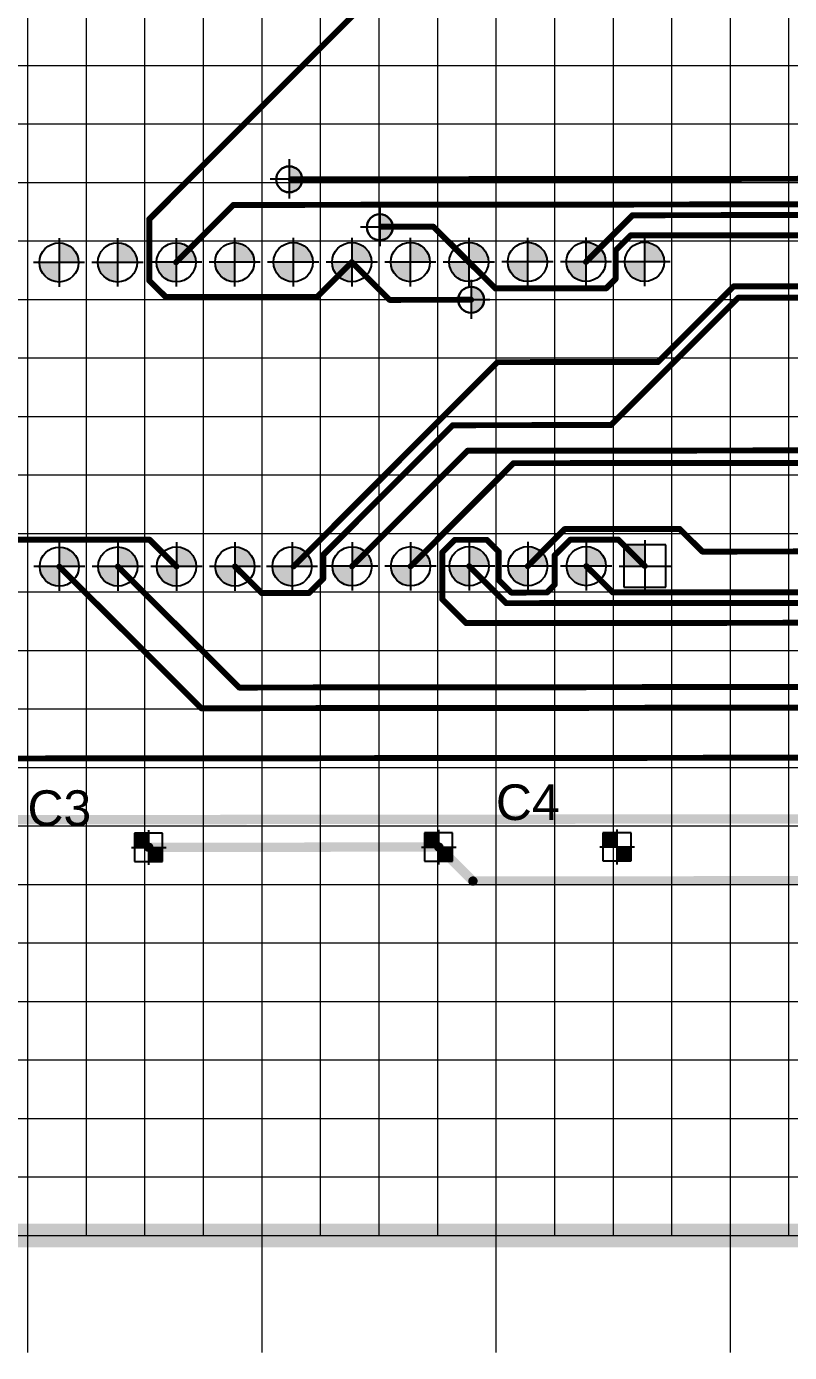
# Model space of a CAD drawing. Header units: millimetres. Extents: x 4478846 to 4492776, y 3796523 to 3799112.
# Drawn here: x 4482213.8 to 4482278.9, y 3797944 to 3798057.3 of the extents above; entities that cross this region are included whole.
import ezdxf

# ---------------------------------------------------------------- set-up
doc = ezdxf.new("R2010")
doc.units = ezdxf.units.MM
doc.layers.get('0').update_dxf_attribs({"lineweight": 25})
for name, color, linetype in [('BottomLayer', 5, 'Continuous'), ('InternalPlane1', 76, 'Continuous'), ('InternalPlane2', 16, 'Continuous'), ('TopLayer', 1, 'Continuous'), ('TopOverlay', 2, 'Continuous'), ('Размеры', 7, 'Continuous')]:
    doc.layers.add(name, color=color, linetype=linetype)
doc.layers.add('Tonkaya', color=3, linetype='Continuous', lineweight=25)
doc.layers.add('тонкая', color=7, linetype='Continuous', lineweight=13)
doc.styles.get("Standard").update_dxf_attribs({"font": 'arial.ttf'})

# ---------------------------------------------------------------- blocks, each defined once
blk = doc.blocks.new('*U279')
at = {"layer": 'тонкая'}
blk.add_line((-128, 0), (128, 0), dxfattribs=at)
blk = doc.blocks.new('*U280')
at = {"layer": 'тонкая', "color": 0, "linetype": 'ByBlock', "lineweight": -2, "transparency": 16777216}
for p in [(0, 100), (0, 95), (0, 90), (0, 85), (0, 80), (0, 75), (0, 70), (0, 65), (0, 60), (0, 55), (0, 50), (0, 45), (0, 40), (0, 35), (0, 30), (0, 25), (0, 20), (0, 15), (0, 10), (0, 5), (0, 0)]:
    blk.add_blockref('*U279', p, dxfattribs=at)
blk = doc.blocks.new('*U273')
at = {"layer": 'тонкая'}
blk.add_line((0, 95), (0, -95), dxfattribs=at)
blk = doc.blocks.new('*U274')
at = {"layer": 'тонкая', "color": 0, "linetype": 'ByBlock', "lineweight": -2, "transparency": 16777216}
for p in [(95, 0), (100, 0), (105, 0), (110, 0), (115, 0), (120, 0), (125, 0), (130, 0), (135, 0), (140, 0), (145, 0), (150, 0), (155, 0), (160, 0)]:
    blk.add_blockref('*U273', p, dxfattribs=at)
blk = doc.blocks.new('*U285')
at = {"layer": 'тонкая'}
blk.add_line((0, 5), (0, -5), dxfattribs=at)
blk = doc.blocks.new('*U286')
at = {"layer": 'тонкая', "color": 0, "linetype": 'ByBlock', "lineweight": -2, "transparency": 16777216}
for p in [(80, 0), (100, 0), (120, 0), (140, 0)]:
    blk.add_blockref('*U285', p, dxfattribs=at)

msp = doc.modelspace()

# ---------------------------------------------------------------- hatches: boundary and pattern name
at = {"layer": 'Tonkaya'}
h = msp.add_hatch(color=7, dxfattribs=at)
h.dxf.hatch_style = 1
h.paths.add_polyline_path([(4482216.54428, 3798038.83483), (4482216.54428, 3798037.15711), (4482218.222, 3798037.15711, 0.414213562)])
h.paths.add_polyline_path([(4482216.54428, 3798037.15711), (4482214.86656, 3798037.15711, 0.414213562), (4482216.54428, 3798035.47939)])
h = msp.add_hatch(color=7, dxfattribs=at)
h.dxf.hatch_style = 1
h.paths.add_polyline_path([(4482221.54432, 3798038.8399), (4482221.54432, 3798037.16218), (4482223.22204, 3798037.16218, 0.414213562)])
h.paths.add_polyline_path([(4482221.54432, 3798037.16218), (4482219.8666, 3798037.16218, 0.414213562), (4482221.54432, 3798035.48446)])
h = msp.add_hatch(color=7, dxfattribs=at)
h.dxf.hatch_style = 1
h.paths.add_polyline_path([(4482226.54436, 3798038.84498), (4482226.54436, 3798037.16726), (4482228.22208, 3798037.16726, 0.414213562)])
h.paths.add_polyline_path([(4482226.54436, 3798037.16726), (4482224.86664, 3798037.16726, 0.414213562), (4482226.54436, 3798035.48954)])
h = msp.add_hatch(color=7, dxfattribs=at)
h.dxf.hatch_style = 1
h.paths.add_polyline_path([(4482231.54429, 3798038.85005), (4482231.54429, 3798037.17233), (4482233.22201, 3798037.17233, 0.414213562)])
h.paths.add_polyline_path([(4482231.54429, 3798037.17233), (4482229.86657, 3798037.17233, 0.414213562), (4482231.54429, 3798035.49461)])
h = msp.add_hatch(color=7, dxfattribs=at)
h.dxf.hatch_style = 1
h.paths.add_polyline_path([(4482236.54433, 3798038.85513), (4482236.54433, 3798037.17741), (4482238.22205, 3798037.17741, 0.414213562)])
h.paths.add_polyline_path([(4482236.54433, 3798037.17741), (4482234.86661, 3798037.17741, 0.414213562), (4482236.54433, 3798035.49969)])
h = msp.add_hatch(color=7, dxfattribs=at)
h.dxf.hatch_style = 1
h.paths.add_polyline_path([(4482241.54427, 3798038.8602), (4482241.54427, 3798037.18248), (4482243.22199, 3798037.18248, 0.414213562)])
h.paths.add_polyline_path([(4482241.54427, 3798037.18248), (4482239.86655, 3798037.18248, 0.414213562), (4482241.54427, 3798035.50476)])
h = msp.add_hatch(color=7, dxfattribs=at)
h.dxf.hatch_style = 1
h.paths.add_polyline_path([(4482246.54431, 3798038.86528), (4482246.54431, 3798037.18756), (4482248.22203, 3798037.18756, 0.414213562)])
h.paths.add_polyline_path([(4482246.54431, 3798037.18756), (4482244.86659, 3798037.18756, 0.414213562), (4482246.54431, 3798035.50984)])
h = msp.add_hatch(color=7, dxfattribs=at)
h.dxf.hatch_style = 1
h.paths.add_polyline_path([(4482251.54434, 3798038.87035), (4482251.54434, 3798037.19263), (4482253.22206, 3798037.19263, 0.414213562)])
h.paths.add_polyline_path([(4482251.54434, 3798037.19263), (4482249.86662, 3798037.19263, 0.414213562), (4482251.54434, 3798035.51491)])
h = msp.add_hatch(color=7, dxfattribs=at)
h.dxf.hatch_style = 1
h.paths.add_polyline_path([(4482256.54428, 3798038.87542), (4482256.54428, 3798037.1977), (4482258.222, 3798037.1977, 0.414213562)])
h.paths.add_polyline_path([(4482256.54428, 3798037.1977), (4482254.86656, 3798037.1977, 0.414213562), (4482256.54428, 3798035.51998)])
h = msp.add_hatch(color=7, dxfattribs=at)
h.dxf.hatch_style = 1
h.paths.add_polyline_path([(4482261.54432, 3798038.8805), (4482261.54432, 3798037.20278), (4482263.22204, 3798037.20278, 0.414213562)])
h.paths.add_polyline_path([(4482261.54432, 3798037.20278), (4482259.8666, 3798037.20278, 0.414213562), (4482261.54432, 3798035.52506)])
h = msp.add_hatch(color=7, dxfattribs=at)
h.dxf.hatch_style = 1
h.paths.add_polyline_path([(4482266.54426, 3798038.88557), (4482266.54426, 3798037.20785), (4482268.22198, 3798037.20785, 0.414213562)])
h.paths.add_polyline_path([(4482266.54426, 3798037.20785), (4482264.86654, 3798037.20785, 0.414213562), (4482266.54426, 3798035.53013)])
h = msp.add_hatch(color=7, dxfattribs=at)
h.dxf.hatch_style = 1
h.paths.add_polyline_path([(4482216.57067, 3798012.83479), (4482216.57067, 3798011.15707), (4482218.24839, 3798011.15707, 0.414213562)])
h.paths.add_polyline_path([(4482216.57067, 3798011.15707), (4482214.89295, 3798011.15707, 0.414213562), (4482216.57067, 3798009.47935)])
h = msp.add_hatch(color=7, dxfattribs=at)
h.dxf.hatch_style = 1
h.paths.add_polyline_path([(4482221.57071, 3798012.83986), (4482221.57071, 3798011.16214), (4482223.24843, 3798011.16214, 0.414213562)])
h.paths.add_polyline_path([(4482221.57071, 3798011.16214), (4482219.89299, 3798011.16214, 0.414213562), (4482221.57071, 3798009.48442)])
h = msp.add_hatch(color=7, dxfattribs=at)
h.dxf.hatch_style = 1
h.paths.add_polyline_path([(4482226.57075, 3798012.84494), (4482226.57075, 3798011.16722), (4482228.24847, 3798011.16722, 0.414213562)])
h.paths.add_polyline_path([(4482226.57075, 3798011.16722), (4482224.89303, 3798011.16722, 0.414213562), (4482226.57075, 3798009.4895)])
h = msp.add_hatch(color=7, dxfattribs=at)
h.dxf.hatch_style = 1
h.paths.add_polyline_path([(4482231.57068, 3798012.85001), (4482231.57068, 3798011.17229), (4482233.2484, 3798011.17229, 0.414213562)])
h.paths.add_polyline_path([(4482231.57068, 3798011.17229), (4482229.89296, 3798011.17229, 0.414213562), (4482231.57068, 3798009.49457)])
h = msp.add_hatch(color=7, dxfattribs=at)
h.dxf.hatch_style = 1
h.paths.add_polyline_path([(4482236.44372, 3798012.85496), (4482236.44372, 3798011.17724), (4482238.12144, 3798011.17724, 0.414213562)])
h.paths.add_polyline_path([(4482236.44372, 3798011.17724), (4482234.766, 3798011.17724, 0.414213562), (4482236.44372, 3798009.49952)])
h = msp.add_hatch(color=7, dxfattribs=at)
h.dxf.hatch_style = 1
h.paths.add_polyline_path([(4482241.57066, 3798012.86016), (4482241.57066, 3798011.18244), (4482243.24838, 3798011.18244, 0.414213562)])
h.paths.add_polyline_path([(4482241.57066, 3798011.18244), (4482239.89294, 3798011.18244, 0.414213562), (4482241.57066, 3798009.50472)])
h = msp.add_hatch(color=7, dxfattribs=at)
h.dxf.hatch_style = 1
h.paths.add_polyline_path([(4482246.5707, 3798012.86524), (4482246.5707, 3798011.18752), (4482248.24842, 3798011.18752, 0.414213562)])
h.paths.add_polyline_path([(4482246.5707, 3798011.18752), (4482244.89298, 3798011.18752, 0.414213562), (4482246.5707, 3798009.5098)])
h = msp.add_hatch(color=7, dxfattribs=at)
h.dxf.hatch_style = 1
h.paths.add_polyline_path([(4482251.57073, 3798012.87031), (4482251.57073, 3798011.19259), (4482253.24845, 3798011.19259, 0.414213562)])
h.paths.add_polyline_path([(4482251.57073, 3798011.19259), (4482249.89301, 3798011.19259, 0.414213562), (4482251.57073, 3798009.51487)])
h = msp.add_hatch(color=7, dxfattribs=at)
h.dxf.hatch_style = 1
h.paths.add_polyline_path([(4482256.57067, 3798012.87539), (4482256.57067, 3798011.19767), (4482258.24839, 3798011.19767, 0.414213562)])
h.paths.add_polyline_path([(4482256.57067, 3798011.19767), (4482254.89295, 3798011.19767, 0.414213562), (4482256.57067, 3798009.51995)])
h = msp.add_hatch(color=7, dxfattribs=at)
h.dxf.hatch_style = 1
h.paths.add_polyline_path([(4482261.57071, 3798012.88046), (4482261.57071, 3798011.20274), (4482263.24843, 3798011.20274, 0.414213562)])
h.paths.add_polyline_path([(4482261.57071, 3798011.20274), (4482259.89299, 3798011.20274, 0.414213562), (4482261.57071, 3798009.52502)])
at = {"layer": 'Размеры', "lineweight": 30}
h = msp.add_hatch(color=0, dxfattribs=at)
h.dxf.hatch_style = 1
edge = h.paths.add_edge_path()
edge.add_line((4482237.31486, 3798044.53074), (4482236.20613, 3798044.26062))
edge.add_line((4482236.20613, 3798044.26062), (4482236.20613, 3798043.15093))
edge.add_arc((4482236.32026, 3798044.19458), 1.04987, 263.7592025, 378.6746193)
edge = h.paths.add_edge_path()
edge.add_line((4482236.20613, 3798045.37031), (4482236.20613, 3798044.26062))
edge.add_line((4482236.20613, 3798044.26062), (4482237.31486, 3798044.53074))
edge.add_arc((4482236.13316, 3798044.12206), 1.25038, 19.0774453, 86.6543092)
h = msp.add_hatch(color=0, dxfattribs=at)
h.dxf.hatch_style = 1
edge = h.paths.add_edge_path()
edge.add_line((4482245.04736, 3798040.43378), (4482243.93863, 3798040.16366))
edge.add_line((4482243.93863, 3798040.16366), (4482243.93863, 3798039.05397))
edge.add_arc((4482244.05275, 3798040.09762), 1.04987, 263.7592025, 378.6746193)
edge = h.paths.add_edge_path()
edge.add_line((4482243.93863, 3798041.27335), (4482243.93863, 3798040.16366))
edge.add_line((4482243.93863, 3798040.16366), (4482245.04736, 3798040.43378))
edge.add_arc((4482243.86565, 3798040.0251), 1.25038, 19.0774453, 86.6543092)
h = msp.add_hatch(color=0, dxfattribs=at)
h.dxf.hatch_style = 1
edge = h.paths.add_edge_path()
edge.add_line((4482252.84472, 3798034.2341), (4482251.73599, 3798033.96397))
edge.add_line((4482251.73599, 3798033.96397), (4482251.73599, 3798032.85429))
edge.add_arc((4482251.85012, 3798033.89794), 1.04987, 263.7592025, 378.6746193)
edge = h.paths.add_edge_path()
edge.add_line((4482251.73599, 3798035.07366), (4482251.73599, 3798033.96397))
edge.add_line((4482251.73599, 3798033.96397), (4482252.84472, 3798034.2341))
edge.add_arc((4482251.66302, 3798033.82542), 1.25038, 19.0774453, 86.6543092)

# ---------------------------------------------------------------- linework, layer by layer
at = {"color": 7, "linetype": 'Continuous'}
for p, q in [((4482266.57125, 3798013.42889), (4482266.57003, 3798008.956)), ((4482268.37445, 3798013.01102), (4482264.76806, 3798013.01102)), ((4482264.76806, 3798013.01102), (4482264.76806, 3798009.40462)), ((4482268.37445, 3798009.40462), (4482268.37445, 3798013.01102)), ((4482264.38893, 3798011.20782), (4482268.81791, 3798011.20782)), ((4482264.76806, 3798009.40462), (4482268.37445, 3798009.40462)), ((4482225.39571, 3797988.367), (4482222.99145, 3797988.367)), ((4482222.99145, 3797988.367), (4482222.99145, 3797985.96273)), ((4482224.19358, 3797988.64558), (4482224.19276, 3797985.66365)), ((4482225.39571, 3797985.96273), (4482225.39571, 3797988.367)), ((4482225.39571, 3797985.96273), (4482225.39571, 3797988.367)), ((4482250.15572, 3797988.39213), (4482247.75146, 3797988.39213)), ((4482247.75146, 3797988.39213), (4482247.75146, 3797985.98786)), ((4482248.95359, 3797988.67071), (4482248.95277, 3797985.68878)), ((4482250.15572, 3797985.98786), (4482250.15572, 3797988.39213)), ((4482250.15572, 3797985.98786), (4482250.15572, 3797988.39213)), ((4482265.39571, 3797988.40759), (4482262.99145, 3797988.40759)), ((4482262.99145, 3797988.40759), (4482262.99145, 3797986.00333)), ((4482264.19358, 3797988.68617), (4482264.19277, 3797985.70425)), ((4482265.39571, 3797986.00333), (4482265.39571, 3797988.40759)), ((4482265.39571, 3797986.00333), (4482265.39571, 3797988.40759)), ((4482222.7387, 3797987.16486), (4482225.69135, 3797987.16486)), ((4482247.49871, 3797987.18999), (4482250.45136, 3797987.18999)), ((4482262.7387, 3797987.20546), (4482265.69135, 3797987.20546)), ((4482222.99145, 3797985.96273), (4482225.39571, 3797985.96273)), ((4482247.75146, 3797985.98786), (4482250.15572, 3797985.98786)), ((4482262.99145, 3797986.00333), (4482265.39571, 3797986.00333))]:
    msp.add_line(p, q, dxfattribs=at)
at = {"color": 7}
for points in [[(4482266.57125, 3798011.20782), (4482266.57125, 3798013.01102), (4482264.76806, 3798011.20782), (4482264.76806, 3798013.01102)], [(4482266.57125, 3798011.20782), (4482266.57125, 3798013.01102), (4482264.76806, 3798011.20782), (4482264.76806, 3798013.01102)], [(4482224.19358, 3797987.16486), (4482224.19358, 3797988.367), (4482222.99145, 3797987.16486), (4482222.99145, 3797988.367)], [(4482224.19358, 3797987.16486), (4482224.19358, 3797988.367), (4482222.99145, 3797987.16486), (4482222.99145, 3797988.367)], [(4482248.95359, 3797987.18999), (4482248.95359, 3797988.39213), (4482247.75146, 3797987.18999), (4482247.75146, 3797988.39213)], [(4482248.95359, 3797987.18999), (4482248.95359, 3797988.39213), (4482247.75146, 3797987.18999), (4482247.75146, 3797988.39213)], [(4482264.19358, 3797987.20546), (4482264.19358, 3797988.40759), (4482262.99145, 3797987.20546), (4482262.99145, 3797988.40759)], [(4482264.19358, 3797987.20546), (4482264.19358, 3797988.40759), (4482262.99145, 3797987.20546), (4482262.99145, 3797988.40759)], [(4482224.19358, 3797987.16486), (4482224.19358, 3797985.96273), (4482225.39571, 3797987.16486), (4482225.39571, 3797985.96273)], [(4482224.19358, 3797987.16486), (4482224.19358, 3797985.96273), (4482225.39571, 3797987.16486), (4482225.39571, 3797985.96273)], [(4482248.95359, 3797987.18999), (4482248.95359, 3797985.98786), (4482250.15572, 3797987.18999), (4482250.15572, 3797985.98786)], [(4482248.95359, 3797987.18999), (4482248.95359, 3797985.98786), (4482250.15572, 3797987.18999), (4482250.15572, 3797985.98786)], [(4482264.19358, 3797987.20546), (4482264.19358, 3797986.00333), (4482265.39571, 3797987.20546), (4482265.39571, 3797986.00333)], [(4482264.19358, 3797987.20546), (4482264.19358, 3797986.00333), (4482265.39571, 3797987.20546), (4482265.39571, 3797986.00333)]]:
    msp.add_solid(points, dxfattribs=at)
at = {"layer": 'BottomLayer'}
for points, const_width in [([(4482275.51406, 3798092.21693), (4482224.24619, 3798040.84488)], 0.508), ([(4482333.62067, 3798044.35949), (4482236.33313, 3798044.26075)], 0.508), ([(4482231.43853, 3798042.07138), (4482226.54436, 3798037.16726)], 0.508), ([(4482341.43856, 3798042.18303), (4482231.43853, 3798042.07138)], 0.508), ([(4482224.2515, 3798035.61248), (4482224.24619, 3798040.84488)], 0.508), ([(4482248.52173, 3798040.20912), (4482244.05885, 3798040.20459)], 0.508), ([(4482251.54434, 3798037.19263), (4482248.52173, 3798040.20912)], 0.508), ([(4482265.52503, 3798041.19157), (4482261.54432, 3798037.20278)], 0.508), ([(4482354.59861, 3798041.28198), (4482265.52503, 3798041.19157)], 0.508), ([(4482265.34481, 3798039.46419), (4482264.0761, 3798038.1929)], 0.508), ([(4482348.04717, 3798039.54813), (4482265.34481, 3798039.46419)], 0.508), ([(4482264.07858, 3798035.7545), (4482264.0761, 3798038.1929)], 0.508), ([(4482241.54427, 3798037.18248), (4482238.57244, 3798034.20461)], 0.508), ([(4482244.77639, 3798033.95691), (4482241.54427, 3798037.18248)], 0.508), ([(4482253.81029, 3798034.93128), (4482251.54434, 3798037.19263)], 0.508), ([(4482264.07858, 3798035.7545), (4482263.2666, 3798034.94088)], 0.508), ([(4482225.67534, 3798034.19152), (4482224.2515, 3798035.61248)], 0.508), ([(4482263.2666, 3798034.94088), (4482253.81029, 3798034.93128)], 0.508), ([(4482274.1414, 3798035.10808), (4482267.69259, 3798028.64617)], 0.508), ([(4482352.2617, 3798035.18737), (4482274.1414, 3798035.10808)], 0.508), ([(4482238.57244, 3798034.20461), (4482225.67534, 3798034.19152)], 0.508), ([(4482251.73599, 3798033.96397), (4482244.77639, 3798033.95691)], 0.508), ([(4482274.54502, 3798034.13953), (4482263.68486, 3798023.2573)], 0.508), ([(4482319.757, 3798034.18542), (4482274.54502, 3798034.13953)], 0.508), ([(4482253.99022, 3798028.63226), (4482236.57072, 3798011.17737)], 0.508), ([(4482267.69259, 3798028.64617), (4482253.99022, 3798028.63226)], 0.508), ([(4482250.17207, 3798023.24358), (4482239.10891, 3798012.15795)], 0.508), ([(4482263.68486, 3798023.2573), (4482250.17207, 3798023.24358)], 0.508), ([(4482251.42864, 3798021.06046), (4482241.57066, 3798011.18244)], 0.508), ([(4482318.65265, 3798021.12869), (4482251.42864, 3798021.06046)], 0.508), ([(4482255.36296, 3798019.99765), (4482246.5707, 3798011.18752)], 0.508), ([(4482316.21533, 3798020.05941), (4482255.36296, 3798019.99765)], 0.508), ([(4482259.72946, 3798014.36287), (4482256.57067, 3798011.19767)], 0.508), ([(4482269.55346, 3798014.37284), (4482259.72946, 3798014.36287)], 0.508), ([(4482271.48541, 3798012.44481), (4482269.55346, 3798014.37284)], 0.508), ([(4482224.26961, 3798013.46369), (4482194.9116, 3798013.43389)], 0.508), ([(4482226.57075, 3798011.16722), (4482224.26961, 3798013.46369)], 0.508), ([(4482250.34041, 3798013.44534), (4482249.2687, 3798012.37146)], 0.508), ([(4482253.07162, 3798013.44811), (4482250.34041, 3798013.44534)], 0.508), ([(4482254.09465, 3798012.42716), (4482253.07162, 3798013.44811)], 0.508), ([(4482260.1956, 3798013.45535), (4482258.87016, 3798012.1272)], 0.508), ([(4482264.31436, 3798013.45953), (4482260.1956, 3798013.45535)], 0.508), ([(4482266.57065, 3798011.20782), (4482264.31436, 3798013.45953)], 0.508), ([(4482239.11098, 3798010.12595), (4482239.10891, 3798012.15795)], 0.508), ([(4482249.27278, 3798008.35826), (4482249.2687, 3798012.37146)], 0.508), ([(4482254.0971, 3798010.00796), (4482254.09465, 3798012.42716)], 0.508), ([(4482258.87271, 3798009.60641), (4482258.87016, 3798012.1272)], 0.508), ([(4482282.58317, 3798012.45607), (4482271.48541, 3798012.44481)], 0.508), ([(4482228.69998, 3797999.05236), (4482216.57067, 3798011.15707)], 0.508), ([(4482231.93161, 3798000.82226), (4482221.57071, 3798011.16214)], 0.508), ([(4482233.84619, 3798008.9014), (4482231.57068, 3798011.17229)], 0.508), ([(4482254.73594, 3798008.03381), (4482251.57073, 3798011.19259)], 0.508), ([(4482263.82699, 3798008.95104), (4482261.57071, 3798011.20274)], 0.508), ([(4482239.11098, 3798010.12595), (4482237.89302, 3798008.90551)], 0.508), ([(4482255.16499, 3798008.94224), (4482254.0971, 3798010.00796)], 0.508), ([(4482258.87271, 3798009.60641), (4482258.21299, 3798008.94534)], 0.508), ([(4482237.89302, 3798008.90551), (4482233.84619, 3798008.9014)], 0.508), ([(4482258.21299, 3798008.94534), (4482255.16499, 3798008.94224)], 0.508), ([(4482287.50791, 3798008.97507), (4482263.82699, 3798008.95104)], 0.508), ([(4482251.30684, 3798006.32833), (4482249.27278, 3798008.35826)], 0.508), ([(4482358.41188, 3798008.13904), (4482254.73594, 3798008.03381)], 0.508), ([(4482342.43965, 3798006.42082), (4482251.30684, 3798006.32833)], 0.508), ([(4482299.12118, 3798000.89045), (4482231.93161, 3798000.82226)], 0.508), ([(4482302.14262, 3797999.1269), (4482228.69998, 3797999.05236)], 0.508), ([(4482320.50811, 3797994.86696), (4482169.58138, 3797994.71377)], 0.508), ([(4482314.14056, 3797989.62809), (4482211.34458, 3797989.52376)], 0.8), ([(4482248.97503, 3797987.18999), (4482224.21503, 3797987.16486)], 0.8), ([(4482251.88923, 3797984.2817), (4482248.97503, 3797987.18999)], 0.8), ([(4482344.58913, 3797984.37579), (4482251.88923, 3797984.2817)], 0.8)]:
    msp.add_lwpolyline(points, dxfattribs=dict(at, const_width=const_width))
for points, const_width in [([(4482236.46013, 3798044.26088, -1), (4482236.20613, 3798044.26062, -1)], 0.254), ([(4482231.56553, 3798042.07151, -1), (4482231.31153, 3798042.07125, -1)], 0.254), ([(4482231.56553, 3798042.07151, -1), (4482231.31153, 3798042.07125, -1)], 0.254), ([(4482224.37319, 3798040.84501, -1), (4482224.11919, 3798040.84475, -1)], 0.254), ([(4482224.37319, 3798040.84501, -1), (4482224.11919, 3798040.84475, -1)], 0.254), ([(4482244.18585, 3798040.20471, -1), (4482243.93185, 3798040.20446, -1)], 0.254), ([(4482248.64873, 3798040.20924, -1), (4482248.39473, 3798040.20899, -1)], 0.254), ([(4482248.64873, 3798040.20924, -1), (4482248.39473, 3798040.20899, -1)], 0.254), ([(4482265.65202, 3798041.1917, -1), (4482265.39803, 3798041.19145, -1)], 0.254), ([(4482265.65202, 3798041.1917, -1), (4482265.39803, 3798041.19145, -1)], 0.254), ([(4482265.47181, 3798039.46432, -1), (4482265.21781, 3798039.46406, -1)], 0.254), ([(4482265.47181, 3798039.46432, -1), (4482265.21781, 3798039.46406, -1)], 0.254), ([(4482264.2031, 3798038.19303, -1), (4482263.9491, 3798038.19277, -1)], 0.254), ([(4482264.2031, 3798038.19303, -1), (4482263.9491, 3798038.19277, -1)], 0.254), ([(4482226.67136, 3798037.16738, -1), (4482226.41736, 3798037.16713, -1)], 0.254), ([(4482241.67127, 3798037.18261, -1), (4482241.41727, 3798037.18235, -1)], 0.254), ([(4482241.67127, 3798037.18261, -1), (4482241.41727, 3798037.18235, -1)], 0.254), ([(4482251.67134, 3798037.19276, -1), (4482251.41734, 3798037.1925, -1)], 0.254), ([(4482251.67134, 3798037.19276, -1), (4482251.41734, 3798037.1925, -1)], 0.254), ([(4482261.67132, 3798037.20291, -1), (4482261.41732, 3798037.20265, -1)], 0.254), ([(4482264.20558, 3798035.75463, -1), (4482263.95158, 3798035.75437, -1)], 0.254), ([(4482264.20558, 3798035.75463, -1), (4482263.95158, 3798035.75437, -1)], 0.254), ([(4482224.3785, 3798035.61261, -1), (4482224.1245, 3798035.61235, -1)], 0.254), ([(4482224.3785, 3798035.61261, -1), (4482224.1245, 3798035.61235, -1)], 0.254), ([(4482253.93729, 3798034.93141, -1), (4482253.68329, 3798034.93115, -1)], 0.254), ([(4482253.93729, 3798034.93141, -1), (4482253.68329, 3798034.93115, -1)], 0.254), ([(4482263.3936, 3798034.94101, -1), (4482263.1396, 3798034.94075, -1)], 0.254), ([(4482263.3936, 3798034.94101, -1), (4482263.1396, 3798034.94075, -1)], 0.254), ([(4482274.2684, 3798035.1082, -1), (4482274.0144, 3798035.10795, -1)], 0.254), ([(4482274.2684, 3798035.1082, -1), (4482274.0144, 3798035.10795, -1)], 0.254), ([(4482225.80234, 3798034.19165, -1), (4482225.54834, 3798034.1914, -1)], 0.254), ([(4482225.80234, 3798034.19165, -1), (4482225.54834, 3798034.1914, -1)], 0.254), ([(4482238.69944, 3798034.20474, -1), (4482238.44544, 3798034.20449, -1)], 0.254), ([(4482238.69944, 3798034.20474, -1), (4482238.44544, 3798034.20449, -1)], 0.254), ([(4482244.90339, 3798033.95704, -1), (4482244.64939, 3798033.95678, -1)], 0.254), ([(4482244.90339, 3798033.95704, -1), (4482244.64939, 3798033.95678, -1)], 0.254), ([(4482251.86299, 3798033.9641, -1), (4482251.60899, 3798033.96385, -1)], 0.254), ([(4482274.67202, 3798034.13965, -1), (4482274.41802, 3798034.1394, -1)], 0.254), ([(4482274.67202, 3798034.13965, -1), (4482274.41802, 3798034.1394, -1)], 0.254), ([(4482254.11722, 3798028.63239, -1), (4482253.86322, 3798028.63213, -1)], 0.254), ([(4482254.11722, 3798028.63239, -1), (4482253.86322, 3798028.63213, -1)], 0.254), ([(4482267.81959, 3798028.6463, -1), (4482267.56559, 3798028.64604, -1)], 0.254), ([(4482267.81959, 3798028.6463, -1), (4482267.56559, 3798028.64604, -1)], 0.254), ([(4482250.29907, 3798023.24371, -1), (4482250.04507, 3798023.24345, -1)], 0.254), ([(4482250.29907, 3798023.24371, -1), (4482250.04507, 3798023.24345, -1)], 0.254), ([(4482263.81186, 3798023.25743, -1), (4482263.55786, 3798023.25717, -1)], 0.254), ([(4482263.81186, 3798023.25743, -1), (4482263.55786, 3798023.25717, -1)], 0.254), ([(4482251.55564, 3798021.06059, -1), (4482251.30164, 3798021.06033, -1)], 0.254), ([(4482251.55564, 3798021.06059, -1), (4482251.30164, 3798021.06033, -1)], 0.254), ([(4482255.48996, 3798019.99778, -1), (4482255.23596, 3798019.99752, -1)], 0.254), ([(4482255.48996, 3798019.99778, -1), (4482255.23596, 3798019.99752, -1)], 0.254), ([(4482259.85646, 3798014.363, -1), (4482259.60246, 3798014.36274, -1)], 0.254), ([(4482259.85646, 3798014.363, -1), (4482259.60246, 3798014.36274, -1)], 0.254), ([(4482269.68046, 3798014.37297, -1), (4482269.42646, 3798014.37271, -1)], 0.254), ([(4482269.68046, 3798014.37297, -1), (4482269.42646, 3798014.37271, -1)], 0.254), ([(4482224.39661, 3798013.46382, -1), (4482224.14261, 3798013.46356, -1)], 0.254), ([(4482224.39661, 3798013.46382, -1), (4482224.14261, 3798013.46356, -1)], 0.254), ([(4482250.46741, 3798013.44547, -1), (4482250.21341, 3798013.44521, -1)], 0.254), ([(4482250.46741, 3798013.44547, -1), (4482250.21341, 3798013.44521, -1)], 0.254), ([(4482253.19862, 3798013.44824, -1), (4482252.94462, 3798013.44799, -1)], 0.254), ([(4482253.19862, 3798013.44824, -1), (4482252.94462, 3798013.44799, -1)], 0.254), ([(4482260.3226, 3798013.45547, -1), (4482260.0686, 3798013.45522, -1)], 0.254), ([(4482260.3226, 3798013.45547, -1), (4482260.0686, 3798013.45522, -1)], 0.254), ([(4482264.44136, 3798013.45965, -1), (4482264.18736, 3798013.4594, -1)], 0.254), ([(4482264.44136, 3798013.45965, -1), (4482264.18736, 3798013.4594, -1)], 0.254), ([(4482239.23591, 3798012.15808, -1), (4482238.98191, 3798012.15782, -1)], 0.254), ([(4482239.23591, 3798012.15808, -1), (4482238.98191, 3798012.15782, -1)], 0.254), ([(4482249.3957, 3798012.37159, -1), (4482249.1417, 3798012.37133, -1)], 0.254), ([(4482249.3957, 3798012.37159, -1), (4482249.1417, 3798012.37133, -1)], 0.254), ([(4482254.22165, 3798012.42729, -1), (4482253.96765, 3798012.42703, -1)], 0.254), ([(4482254.22165, 3798012.42729, -1), (4482253.96765, 3798012.42703, -1)], 0.254), ([(4482258.99716, 3798012.12733, -1), (4482258.74316, 3798012.12708, -1)], 0.254), ([(4482258.99716, 3798012.12733, -1), (4482258.74316, 3798012.12708, -1)], 0.254), ([(4482271.61241, 3798012.44494, -1), (4482271.35841, 3798012.44468, -1)], 0.254), ([(4482271.61241, 3798012.44494, -1), (4482271.35841, 3798012.44468, -1)], 0.254), ([(4482216.69767, 3798011.1572, -1), (4482216.44367, 3798011.15694, -1)], 0.254), ([(4482221.69771, 3798011.16227, -1), (4482221.44371, 3798011.16202, -1)], 0.254), ([(4482226.69775, 3798011.16735, -1), (4482226.44375, 3798011.16709, -1)], 0.254), ([(4482231.69768, 3798011.17242, -1), (4482231.44368, 3798011.17217, -1)], 0.254), ([(4482236.69772, 3798011.1775, -1), (4482236.44372, 3798011.17724, -1)], 0.254), ([(4482241.69766, 3798011.18257, -1), (4482241.44366, 3798011.18232, -1)], 0.254), ([(4482246.6977, 3798011.18765, -1), (4482246.4437, 3798011.18739, -1)], 0.254), ([(4482251.69773, 3798011.19272, -1), (4482251.44373, 3798011.19247, -1)], 0.254), ([(4482256.69767, 3798011.1978, -1), (4482256.44367, 3798011.19754, -1)], 0.254), ([(4482261.69771, 3798011.20287, -1), (4482261.44371, 3798011.20261, -1)], 0.254), ([(4482266.69765, 3798011.20795, -1), (4482266.44365, 3798011.20769, -1)], 0.254), ([(4482239.23798, 3798010.12608, -1), (4482238.98398, 3798010.12582, -1)], 0.254), ([(4482239.23798, 3798010.12608, -1), (4482238.98398, 3798010.12582, -1)], 0.254), ([(4482254.2241, 3798010.00809, -1), (4482253.9701, 3798010.00783, -1)], 0.254), ([(4482254.2241, 3798010.00809, -1), (4482253.9701, 3798010.00783, -1)], 0.254), ([(4482258.99971, 3798009.60654, -1), (4482258.74571, 3798009.60628, -1)], 0.254), ([(4482258.99971, 3798009.60654, -1), (4482258.74571, 3798009.60628, -1)], 0.254), ([(4482233.97319, 3798008.90153, -1), (4482233.71919, 3798008.90128, -1)], 0.254), ([(4482233.97319, 3798008.90153, -1), (4482233.71919, 3798008.90128, -1)], 0.254), ([(4482238.02001, 3798008.90564, -1), (4482237.76602, 3798008.90538, -1)], 0.254), ([(4482238.02001, 3798008.90564, -1), (4482237.76602, 3798008.90538, -1)], 0.254), ([(4482255.29199, 3798008.94237, -1), (4482255.03799, 3798008.94212, -1)], 0.254), ([(4482255.29199, 3798008.94237, -1), (4482255.03799, 3798008.94212, -1)], 0.254), ([(4482258.33998, 3798008.94547, -1), (4482258.08599, 3798008.94521, -1)], 0.254), ([(4482258.33998, 3798008.94547, -1), (4482258.08599, 3798008.94521, -1)], 0.254), ([(4482263.95399, 3798008.95117, -1), (4482263.69999, 3798008.95091, -1)], 0.254), ([(4482263.95399, 3798008.95117, -1), (4482263.69999, 3798008.95091, -1)], 0.254), ([(4482249.39978, 3798008.35839, -1), (4482249.14578, 3798008.35813, -1)], 0.254), ([(4482249.39978, 3798008.35839, -1), (4482249.14578, 3798008.35813, -1)], 0.254), ([(4482254.86294, 3798008.03394, -1), (4482254.60894, 3798008.03368, -1)], 0.254), ([(4482254.86294, 3798008.03394, -1), (4482254.60894, 3798008.03368, -1)], 0.254), ([(4482251.43384, 3798006.32845, -1), (4482251.17984, 3798006.3282, -1)], 0.254), ([(4482251.43384, 3798006.32845, -1), (4482251.17984, 3798006.3282, -1)], 0.254), ([(4482232.05861, 3798000.82239, -1), (4482231.80461, 3798000.82213, -1)], 0.254), ([(4482232.05861, 3798000.82239, -1), (4482231.80461, 3798000.82213, -1)], 0.254), ([(4482228.82698, 3797999.05248, -1), (4482228.57298, 3797999.05223, -1)], 0.254), ([(4482228.82698, 3797999.05248, -1), (4482228.57298, 3797999.05223, -1)], 0.254), ([(4482224.41503, 3797987.16507, -1), (4482224.01503, 3797987.16466, -1)], 0.4), ([(4482249.17503, 3797987.1902, -1), (4482248.77503, 3797987.18979, -1)], 0.4), ([(4482249.17503, 3797987.1902, -1), (4482248.77503, 3797987.18979, -1)], 0.4), ([(4482252.08923, 3797984.28191, -1), (4482251.68923, 3797984.2815, -1)], 0.4), ([(4482252.08923, 3797984.28191, -1), (4482251.68923, 3797984.2815, -1)], 0.4)]:
    msp.add_lwpolyline(points, format="xyb", close=True, dxfattribs=dict(at, const_width=const_width))
at = {"layer": 'InternalPlane1', "lineweight": 106, "const_width": 2.032}
msp.add_lwpolyline([(4482118.85261, 3797953.99003), (4482374.85261, 3797953.99003)], dxfattribs=at)
at = {"layer": 'InternalPlane2', "lineweight": 106, "const_width": 2.032}
msp.add_lwpolyline([(4482118.85261, 3797953.99003), (4482374.85261, 3797953.99003)], dxfattribs=at)
at = {"layer": 'Tonkaya', "color": 7}
for p, q in [((4482236.20613, 3798045.97578), (4482236.20613, 3798042.63398)), ((4482237.79412, 3798044.26062), (4482234.56523, 3798044.26062)), ((4482243.93863, 3798041.87882), (4482243.93863, 3798038.53702)), ((4482245.52662, 3798040.16366), (4482242.29772, 3798040.16366)), ((4482216.54428, 3798039.23081), (4482216.54428, 3798035.0834)), ((4482221.54432, 3798039.23588), (4482221.54432, 3798035.08848)), ((4482226.54436, 3798039.24096), (4482226.54436, 3798035.09355)), ((4482231.54429, 3798039.24603), (4482231.54429, 3798035.09863)), ((4482236.54433, 3798039.25111), (4482236.54433, 3798035.1037)), ((4482241.54427, 3798039.25618), (4482241.54427, 3798035.10878)), ((4482246.54431, 3798039.26126), (4482246.54431, 3798035.11385)), ((4482251.54434, 3798039.26633), (4482251.54434, 3798035.11893)), ((4482256.54428, 3798039.27141), (4482256.54428, 3798035.124)), ((4482261.54432, 3798039.27648), (4482261.54432, 3798035.12908)), ((4482266.54426, 3798039.28156), (4482266.54426, 3798035.13415)), ((4482218.73273, 3798037.15711), (4482214.35583, 3798037.15711)), ((4482223.73276, 3798037.16218), (4482219.35587, 3798037.16218)), ((4482228.7328, 3798037.16726), (4482224.35591, 3798037.16726)), ((4482233.73274, 3798037.17233), (4482229.35585, 3798037.17233)), ((4482238.73278, 3798037.17741), (4482234.35589, 3798037.17741)), ((4482243.73271, 3798037.18248), (4482239.35582, 3798037.18248)), ((4482248.73275, 3798037.18756), (4482244.35586, 3798037.18756)), ((4482253.73279, 3798037.19263), (4482249.3559, 3798037.19263)), ((4482258.73273, 3798037.1977), (4482254.35584, 3798037.1977)), ((4482263.73277, 3798037.20278), (4482259.35587, 3798037.20278)), ((4482268.7327, 3798037.20785), (4482264.35581, 3798037.20785)), ((4482251.73599, 3798035.67914), (4482251.73599, 3798032.33734)), ((4482253.32398, 3798033.96397), (4482250.09509, 3798033.96397)), ((4482216.57067, 3798013.23077), (4482216.57067, 3798009.08337)), ((4482221.57071, 3798013.23585), (4482221.57071, 3798009.08844)), ((4482226.57075, 3798013.24092), (4482226.57075, 3798009.09352)), ((4482231.57068, 3798013.246), (4482231.57068, 3798009.09859)), ((4482236.44372, 3798013.25094), (4482236.44372, 3798009.10354)), ((4482241.57066, 3798013.25615), (4482241.57066, 3798009.10874)), ((4482246.5707, 3798013.26122), (4482246.5707, 3798009.11382)), ((4482251.57073, 3798013.2663), (4482251.57073, 3798009.11889)), ((4482256.57067, 3798013.27137), (4482256.57067, 3798009.12397)), ((4482261.57071, 3798013.27645), (4482261.57071, 3798009.12904)), ((4482218.75912, 3798011.15707), (4482214.38222, 3798011.15707)), ((4482223.75915, 3798011.16214), (4482219.38226, 3798011.16214)), ((4482228.75919, 3798011.16722), (4482224.3823, 3798011.16722)), ((4482233.75913, 3798011.17229), (4482229.38224, 3798011.17229)), ((4482238.63217, 3798011.17724), (4482234.25528, 3798011.17724)), ((4482243.7591, 3798011.18244), (4482239.38221, 3798011.18244)), ((4482248.75914, 3798011.18752), (4482244.38225, 3798011.18752)), ((4482253.75918, 3798011.19259), (4482249.38229, 3798011.19259)), ((4482258.75912, 3798011.19767), (4482254.38223, 3798011.19767)), ((4482263.75915, 3798011.20274), (4482259.38226, 3798011.20274))]:
    msp.add_line(p, q, dxfattribs=at)
for centre in [(4482216.54428, 3798037.15711), (4482221.54432, 3798037.16218), (4482226.54436, 3798037.16726), (4482231.54429, 3798037.17233), (4482236.54433, 3798037.17741), (4482241.54427, 3798037.18248), (4482246.54431, 3798037.18756), (4482251.54434, 3798037.19263), (4482256.54428, 3798037.1977), (4482261.54432, 3798037.20278), (4482266.54426, 3798037.20785), (4482216.57067, 3798011.15707), (4482221.57071, 3798011.16214), (4482226.57075, 3798011.16722), (4482231.57068, 3798011.17229), (4482236.44372, 3798011.17724), (4482241.57066, 3798011.18244), (4482246.5707, 3798011.18752), (4482251.57073, 3798011.19259), (4482256.57067, 3798011.19767), (4482261.57071, 3798011.20274)]:
    msp.add_circle(centre, 1.67772, dxfattribs=at)
at = {"layer": 'TopLayer', "color": 0, "lineweight": 30}
for centre in [(4482236.20613, 3798044.26062), (4482243.93863, 3798040.16366), (4482251.73599, 3798033.96397)]:
    msp.add_circle(centre, 1.10969, dxfattribs=at)

# ---------------------------------------------------------------- block references
at = {"layer": 'тонкая'}
for name, p in [('*U280', (4482246.85261, 3797953.99003)), ('*U274', (4482118.85261, 3798048.99003)), ('*U286', (4482133.85261, 3797948.99003))]:
    msp.add_blockref(name, p, dxfattribs=at)

# ---------------------------------------------------------------- texts
at = {"layer": 'TopOverlay'}
for s, p in [('C3', (4482213.85261, 3797988.99003)), ('C4', (4482253.85261, 3797989.49808))]:
    msp.add_text(s, height=3.048, dxfattribs=at).set_placement(p)

doc.saveas('drawing.dxf')
